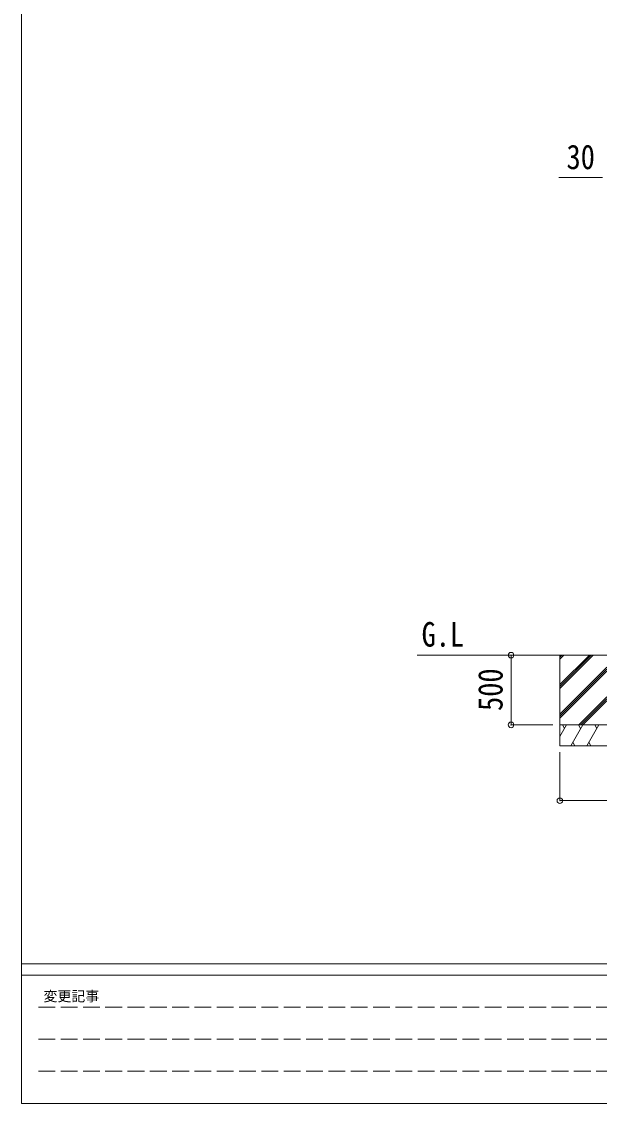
# Model space of a CAD drawing. Units: millimetres at full size, sheet at 1:40. Extents: x -11243 to 11243, y -7760 to 7760.
# Drawn here: x -11243 to -7101, y -7760 to 0 of the extents above; entities that cross this region are included whole.
import ezdxf
from ezdxf.enums import TextEntityAlignment as Align

# ---------------------------------------------------------------- set-up
doc = ezdxf.new("R2010")
doc.units = ezdxf.units.MM
doc.header["$LTSCALE"] = 40
doc.header["$PDMODE"] = 32
doc.header["$PDSIZE"] = 40
doc.linetypes.add('DASHED3', pattern=[4, 3, -1])
for name, color, linetype, lineweight in [('0-3_ELV2', 7, 'Continuous', 9), ('0-6_OTH_LINE', 6, 'Continuous', 9), ('F-0_240', 7, 'Continuous', 9)]:
    doc.layers.add(name, color=color, linetype=linetype, lineweight=lineweight)
doc.styles.add('ＭＳ ゴシック', font='')
doc.styles.get('ＭＳ ゴシック').set_extended_font_data('MS Gothic')

msp = doc.modelspace()

# ---------------------------------------------------------------- linework, layer by layer
at = {"layer": '0-3_ELV2', "color": 6}
for p, q in [((-7077.03, -1119.16), (-7390.36, -1119.16)), ((-7733.53, -4544.99), (-7434.53, -4544.99)), ((-7733.53, -5044.99), (-7434.53, -5044.99)), ((-7383.53, -5588.53), (-7383.53, -5239.53))]:
    msp.add_line(p, q, dxfattribs=at)
at = {"layer": '0-3_ELV2'}
for p, q in [((-7046.03, -4544.99), (-8407.13, -4544.99)), ((-7383.53, -4558.23), (-7370.29, -4544.99)), ((-7383.53, -4572.37), (-7356.14, -4544.99)), ((-7383.53, -4784.51), (-7144.01, -4544.99)), ((-7383.53, -4770.36), (-7158.15, -4544.99)), ((-7383.53, -4756.22), (-7172.3, -4544.99)), ((-7383.53, -4544.99), (-7383.53, -5194.99)), ((-7383.53, -4968.35), (-7046.03, -4630.85)), ((-7383.53, -4982.49), (-7046.03, -4645)), ((-7383.53, -4996.64), (-7046.03, -4659.14)), ((-7248.04, -5044.99), (-7046.03, -4842.99)), ((-7233.89, -5044.99), (-7046.03, -4857.13)), ((-7219.75, -5044.99), (-7046.03, -4871.27)), ((-7383.53, -5128.82), (-7335.13, -5044.99)), ((-6583.53, -5044.99), (-7383.53, -5044.99)), ((-7350.13, -5070.97), (-7365.13, -5044.99)), ((-7306.26, -5194.99), (-7219.66, -5044.99)), ((-7234.66, -5070.98), (-7249.66, -5044.99)), ((-7190.79, -5194.99), (-7104.19, -5044.99)), ((-7119.19, -5070.98), (-7134.19, -5044.99)), ((-7383.53, -5194.99), (-6583.53, -5194.99)), ((-7291.26, -5169.01), (-7276.26, -5194.99)), ((-7175.79, -5169.01), (-7160.79, -5194.99))]:
    msp.add_line(p, q, dxfattribs=at)
at = {"layer": '0-3_ELV2', "color": 6}
msp.add_lwpolyline([(-7383.53, -5588.53), (-6583.53, -5588.53), (-6583.53, -5239.53)], dxfattribs=at)
for p in [(-7733.53, -4544.99), (-7733.53, -5044.99), (-7383.53, -5588.53)]:
    msp.add_point(p, dxfattribs=at)
at = {"layer": '0-6_OTH_LINE'}
msp.add_line((-7733.53, -5044.99), (-7733.53, -4544.99), dxfattribs=at)
at = {"layer": 'F-0_240', "color": 5}
for p, q in [((-11242.74, 7760), (-11242.74, -7760)), ((-11242.74, -6760), (10677.26, -6760)), ((-11242.74, -6840), (7121.58, -6840)), ((-11242.74, -7760), (10677.26, -7760))]:
    msp.add_line(p, q, dxfattribs=at)
at = {"layer": 'F-0_240', "color": 4, "linetype": 'DASHED3'}
for p, q in [((-11122.75, -7070), (-4718.42, -7070)), ((-11122.75, -7300), (-4718.42, -7300)), ((-11122.75, -7530), (-4718.42, -7530))]:
    msp.add_line(p, q, dxfattribs=at)

# ---------------------------------------------------------------- texts
at = {"layer": '0-3_ELV2', "style": 'ＭＳ ゴシック', "width": 0.85}
for s, p in [('30', (-7336.19, -1111.07)), ('G.L', (-8375.01, -4536.14))]:
    msp.add_text(s, height=176, dxfattribs=at).set_placement(p, align=Align.BOTTOM_LEFT)
msp.add_text('500', height=176, rotation=90, dxfattribs=at).set_placement((-7741.53, -4944.99), align=Align.BOTTOM_LEFT)
at = {"layer": 'F-0_240', "style": 'ＭＳ ゴシック'}
msp.add_text('変更記事', height=73.31, dxfattribs=at).set_placement((-11086.44, -7050), align=Align.BOTTOM_LEFT)

doc.saveas('drawing.dxf')
